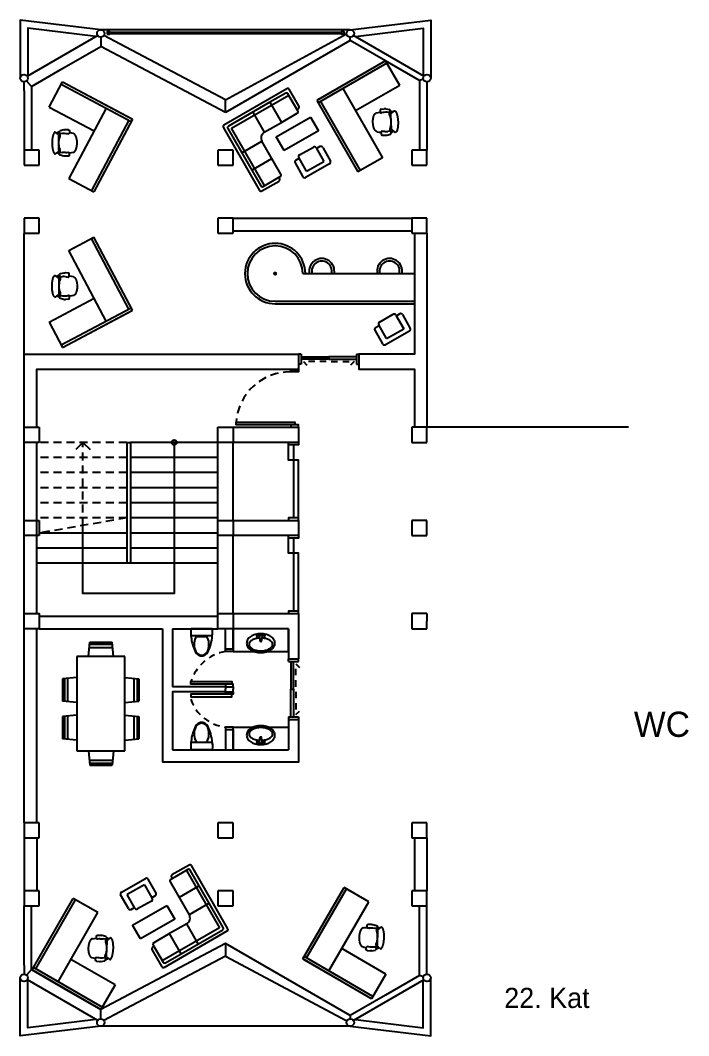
# Model space of a CAD drawing. Header units: millimetres. Extents: x -602 to 362, y 19021 to 19826.
# Drawn here: x -65.87 to -52.6, y 19646.81 to 19666.97 of the extents above; entities that cross this region are included whole.
import ezdxf

# ---------------------------------------------------------------- set-up
doc = ezdxf.new("R2010")
doc.units = ezdxf.units.MM
doc.linetypes.add('HIDDEN', pattern=[9.525, 6.35, -3.175])
for name, color, linetype in [('Duvar', 8, 'Continuous'), ('Kapı', 5, 'Continuous'), ('SectionCutEdges', 1, 'Continuous'), ('TAŞIYICI', 8, 'Continuous'), ('Tefriş', 254, 'Continuous')]:
    doc.layers.add(name, color=color, linetype=linetype)

# ---------------------------------------------------------------- blocks, each defined once
blk = doc.blocks.new('Çekirdek')
for points in [[(-4.017, 19655.187), (-4.017, 19655.587)], [(-3.867, 19655.187), (-3.867, 19655.587)], [(-4.017, 19654.437), (-4.017, 19654.387)], [(-4.017, 19654.337), (-4.017, 19654.387)], [(-3.867, 19654.437), (-3.867, 19654.387)], [(-3.867, 19654.337), (-3.867, 19654.387)], [(-4.017, 19653.587), (-4.017, 19653.187)], [(-3.867, 19653.587), (-3.867, 19653.187)]]:
    blk.add_lwpolyline(points)
at = {"layer": 'Duvar'}
for p, q in [((-2.717, 19660.737), (-2.567, 19660.737)), ((-2.717, 19659.587), (-2.567, 19659.587)), ((-5.979, 19659.287), (-5.979, 19656.887)), ((-5.979, 19659.287), (-5.904, 19659.287)), ((-5.904, 19659.287), (-5.904, 19656.887)), ((-4.017, 19655.187), (-3.867, 19655.187)), ((-4.017, 19654.437), (-3.867, 19654.437)), ((-4.017, 19654.337), (-3.867, 19654.337)), ((-4.017, 19653.587), (-3.867, 19653.587))]:
    blk.add_line(p, q, dxfattribs=at)
at = {"layer": 'Duvar', "linetype": 'HIDDEN', "ltscale": 0.025}
for p, q in [((-6.848, 19657.637), (-6.848, 19659.287)), ((-5.979, 19657.787), (-7.717, 19657.487))]:
    blk.add_line(p, q, dxfattribs=at)
at = {"layer": 'Duvar'}
for points in [[(-7.767, 19651.737), (-8.017, 19651.737), (-8.017, 19663.437)], [(-8.017, 19661.037), (-2.567, 19661.037), (-2.567, 19660.737), (-7.767, 19660.737), (-7.767, 19659.587)], [(-2.717, 19659.637), (-3.806, 19659.637), (-3.806, 19659.687), (-2.642, 19659.687), (-2.642, 19659.637)], [(-4.167, 19655.887), (-4.167, 19659.587)], [(-3.867, 19659.587), (-2.567, 19659.587), (-2.567, 19659.287), (-3.869, 19659.287), (-3.869, 19657.737), (-2.567, 19657.737), (-2.567, 19657.437), (-3.869, 19657.437), (-3.869, 19655.887), (-2.567, 19655.887), (-2.567, 19655.587)], [(-7.767, 19659.287), (-7.767, 19655.887)], [(-6.848, 19659.287), (-6.99, 19659.146)], [(-5.036, 19659.287), (-5.036, 19656.287), (-6.848, 19656.287), (-6.848, 19656.287), (-6.848, 19657.637)], [(-4.167, 19659.287), (-5.904, 19659.287)], [(-4.167, 19658.987), (-5.904, 19658.987)], [(-4.167, 19658.687), (-5.904, 19658.687)], [(-4.167, 19658.387), (-5.904, 19658.387)], [(-4.167, 19658.087), (-5.904, 19658.087)], [(-4.167, 19657.787), (-5.904, 19657.787)], [(-5.979, 19657.487), (-7.717, 19657.487)], [(-4.167, 19657.487), (-5.904, 19657.487)], [(-5.979, 19657.187), (-7.767, 19657.187)], [(-4.167, 19657.187), (-5.904, 19657.187)], [(-5.979, 19656.887), (-7.767, 19656.887)], [(-5.904, 19656.887), (-5.979, 19656.887)], [(-4.167, 19656.887), (-5.904, 19656.887)], [(-7.717, 19655.837), (-4.169, 19655.837)], [(-7.767, 19655.587), (-7.767, 19651.737)], [(-7.717, 19655.587), (-5.267, 19655.587)], [(-5.267, 19655.587), (-5.267, 19652.937)], [(-5.067, 19655.587), (-5.067, 19654.437)], [(-5.067, 19655.587), (-4.169, 19655.587)], [(-2.767, 19655.587), (-4.169, 19655.587)], [(-2.767, 19655.587), (-2.767, 19654.987)], [(-2.567, 19655.587), (-2.567, 19654.987)], [(-4.017, 19654.437), (-5.067, 19654.437)], [(-4.017, 19654.337), (-5.067, 19654.337), (-5.067, 19653.187)], [(-2.767, 19653.787), (-2.767, 19653.187)], [(-2.567, 19653.787), (-2.567, 19653.187)], [(-2.567, 19653.187), (-2.567, 19652.937), (-5.267, 19652.937)], [(-5.067, 19653.187), (-2.767, 19653.187)]]:
    blk.add_lwpolyline(points, dxfattribs=at)
at = {"layer": 'Duvar', "linetype": 'HIDDEN', "ltscale": 0.025}
for points in [[(-5.979, 19659.287), (-7.717, 19659.287)], [(-5.979, 19658.987), (-7.767, 19658.987)], [(-5.979, 19658.687), (-7.767, 19658.687)], [(-5.979, 19658.387), (-7.767, 19658.387)], [(-5.979, 19658.087), (-7.767, 19658.087)], [(-5.979, 19657.787), (-7.767, 19657.787)]]:
    blk.add_lwpolyline(points, dxfattribs=at)
at = {"layer": 'Duvar', "linetype": 'HIDDEN'}
blk.add_lwpolyline([(-6.848, 19659.287), (-6.707, 19659.146)], dxfattribs=at)
at = {"layer": 'Duvar'}
blk.add_circle((-5.036, 19659.287), 0.05, dxfattribs=at)
at = {"layer": 'Duvar', "linetype": 'HIDDEN', "ltscale": 0.025}
blk.add_arc((-2.736, 19659.615), 1.072, 88.9836, 176.1457, dxfattribs=at)
at = {"layer": 'Kapı'}
for points in [[(-2.567, 19660.737), (-2.567, 19660.687), (-2.717, 19660.687), (-2.717, 19660.737)], [(-2.567, 19659.587), (-2.567, 19659.637), (-2.717, 19659.637), (-2.717, 19659.587)], [(-2.567, 19659.287), (-2.567, 19659.237), (-2.767, 19659.237), (-2.767, 19659.287)], [(-2.667, 19659.237), (-2.667, 19658.937), (-2.767, 19658.937), (-2.767, 19659.237)], [(-2.567, 19657.787), (-2.567, 19658.937), (-2.667, 19658.937), (-2.667, 19657.787)], [(-2.567, 19657.737), (-2.567, 19657.787), (-2.767, 19657.787), (-2.767, 19657.737)], [(-2.567, 19657.437), (-2.567, 19657.387), (-2.767, 19657.387), (-2.767, 19657.437)], [(-2.667, 19657.387), (-2.667, 19657.087), (-2.767, 19657.087), (-2.767, 19657.387)], [(-2.567, 19655.937), (-2.567, 19657.087), (-2.667, 19657.087), (-2.667, 19655.937)], [(-2.567, 19655.887), (-2.567, 19655.937), (-2.767, 19655.937), (-2.767, 19655.887)], [(-3.867, 19655.187), (-3.867, 19655.137), (-4.017, 19655.137), (-4.017, 19655.187)], [(-2.767, 19654.987), (-2.567, 19654.987)], [(-2.767, 19654.937), (-2.767, 19654.987)], [(-2.567, 19654.937), (-2.567, 19654.987)], [(-2.767, 19654.937), (-2.567, 19654.937)], [(-2.717, 19654.937), (-2.717, 19654.387), (-2.667, 19654.387), (-2.667, 19654.937)], [(-4.006, 19654.487), (-4.706, 19654.487), (-4.706, 19654.537), (-3.892, 19654.537), (-3.892, 19654.487)], [(-3.867, 19654.437), (-3.867, 19654.487), (-4.017, 19654.487), (-4.017, 19654.437)], [(-2.717, 19653.837), (-2.717, 19654.387), (-2.667, 19654.387), (-2.667, 19653.837)], [(-4.006, 19654.287), (-4.706, 19654.287), (-4.706, 19654.237), (-3.892, 19654.237), (-3.892, 19654.287)], [(-3.867, 19654.337), (-3.867, 19654.287), (-4.017, 19654.287), (-4.017, 19654.337)], [(-2.767, 19653.837), (-2.567, 19653.837)], [(-2.767, 19653.837), (-2.767, 19653.787)], [(-2.767, 19653.787), (-2.567, 19653.787)], [(-2.567, 19653.837), (-2.567, 19653.787)], [(-3.867, 19653.587), (-3.867, 19653.637), (-4.017, 19653.637), (-4.017, 19653.587)]]:
    blk.add_lwpolyline(points, dxfattribs=at)
at = {"layer": 'Kapı', "linetype": 'HIDDEN', "ltscale": 0.02}
for points in [[(-2.621, 19654.437), (-2.621, 19654.891), (-2.55, 19654.821)], [(-2.621, 19654.338), (-2.621, 19653.884), (-2.55, 19653.954)]]:
    blk.add_lwpolyline(points, dxfattribs=at)
for centre, radius, start, end in [((-3.867, 19654.27), 0.88, 99.7932, 162.3205), ((-3.927, 19654.456), 0.824, 199.0532, 263.736)]:
    blk.add_arc(centre, radius, start, end, dxfattribs=at)
at = {"layer": 'SectionCutEdges'}
for p, q in [((-8.017, 19659.287), (-8.017, 19659.587)), ((-8.017, 19659.587), (-7.717, 19659.587)), ((-7.717, 19659.587), (-7.717, 19659.287)), ((-4.167, 19659.587), (-3.867, 19659.587)), ((-4.167, 19659.587), (-3.867, 19659.587)), ((-4.167, 19659.287), (-4.167, 19659.587)), ((-3.867, 19659.587), (-3.867, 19659.287)), ((-3.867, 19659.587), (-3.867, 19659.287)), ((-7.717, 19659.287), (-8.017, 19659.287)), ((-3.867, 19659.287), (-4.167, 19659.287)), ((-3.867, 19659.287), (-4.167, 19659.287)), ((-8.017, 19657.437), (-8.017, 19657.737)), ((-8.017, 19657.737), (-7.717, 19657.737)), ((-7.717, 19657.737), (-7.717, 19657.437)), ((-4.167, 19657.737), (-3.867, 19657.737)), ((-4.167, 19657.437), (-4.167, 19657.737)), ((-4.167, 19657.737), (-3.867, 19657.737)), ((-4.167, 19657.437), (-4.167, 19657.737)), ((-3.867, 19657.737), (-3.867, 19657.437)), ((-3.867, 19657.737), (-3.867, 19657.437)), ((-7.717, 19657.437), (-8.017, 19657.437)), ((-3.867, 19657.437), (-4.167, 19657.437)), ((-3.867, 19657.437), (-4.167, 19657.437)), ((-4.167, 19655.887), (-3.867, 19655.887)), ((-4.167, 19655.587), (-4.167, 19655.887)), ((-4.167, 19655.887), (-3.867, 19655.887)), ((-4.167, 19655.587), (-4.167, 19655.887)), ((-3.867, 19655.887), (-3.867, 19655.587)), ((-3.867, 19655.887), (-3.867, 19655.587))]:
    blk.add_line(p, q, dxfattribs=at)
blk.add_lwpolyline([(-8.017, 19655.887), (-7.717, 19655.887), (-7.717, 19655.587), (-8.017, 19655.587)], close=True, dxfattribs=at)
at = {"layer": 'Tefriş'}
for p, q in [((-4.282, 19655.587), (-4.702, 19655.587)), ((-4.277, 19655.54), (-4.282, 19655.587)), ((-4.293, 19655.445), (-4.691, 19655.445)), ((-4.594, 19655.436), (-4.39, 19655.436)), ((-4.293, 19655.445), (-4.282, 19655.443)), ((-4.282, 19655.443), (-4.277, 19655.49)), ((-4.277, 19655.49), (-4.277, 19655.54)), ((-3.344, 19655.44), (-3.333, 19655.353)), ((-3.29, 19655.44), (-3.301, 19655.353)), ((-3.344, 19653.335), (-3.333, 19653.422)), ((-3.29, 19653.335), (-3.301, 19653.422)), ((-4.282, 19653.187), (-4.702, 19653.187)), ((-4.293, 19653.33), (-4.691, 19653.33)), ((-4.594, 19653.339), (-4.39, 19653.339)), ((-4.293, 19653.33), (-4.282, 19653.331)), ((-4.282, 19653.331), (-4.277, 19653.285)), ((-4.277, 19653.235), (-4.282, 19653.187)), ((-4.277, 19653.285), (-4.277, 19653.235))]:
    blk.add_line(p, q, dxfattribs=at)
for points in [[(-3.867, 19655.587), (-3.867, 19655.137), (-3.457, 19655.137)], [(-3.177, 19655.137), (-2.767, 19655.137), (-2.767, 19655.587)], [(-3.867, 19653.187), (-3.867, 19653.637), (-3.457, 19653.637)], [(-3.177, 19653.637), (-2.767, 19653.637), (-2.767, 19653.187)]]:
    blk.add_lwpolyline(points, dxfattribs=at)
for centre in [(-3.373, 19655.441), (-3.261, 19655.441), (-3.373, 19653.334), (-3.261, 19653.334)]:
    blk.add_circle(centre, 0.0244, dxfattribs=at)
for centre, radius, start, end in [((-4.267, 19655.515), 0.44, 170.5377, 187.7399), ((-4.161, 19655.504), 0.546, 182.1851, 188.8848), ((-4.677, 19655.474), 0.032, 214.7073, 244.7492), ((-3.765, 19655.533), 0.942, 186.8522, 203.4891), ((-4.328, 19655.277), 0.311, 149.1276, 200.0898), ((-4.656, 19655.277), 0.311, 339.9102, 30.8724), ((-5.118, 19655.511), 0.841, 335.1445, 358.1585), ((-3.397, 19655.255), 0.214, 123.6901, 148.1465), ((-3.348, 19655.182), 0.301, 105.4371, 123.6901), ((-3.351, 19655.121), 0.277, 102.6081, 118.369), ((-3.317, 19655.068), 0.42, 90, 105.4371), ((-3.317, 19654.97), 0.432, 92.9466, 102.6081), ((-3.317, 19655.44), 0.0271, 0, 180), ((-3.317, 19655.068), 0.42, 74.5629, 90), ((-3.317, 19654.97), 0.432, 77.3919, 87.0534), ((-3.283, 19655.121), 0.277, 61.631, 77.3919), ((-3.285, 19655.182), 0.301, 56.3099, 74.5629), ((-3.237, 19655.255), 0.214, 31.8535, 56.3099), ((-4.47, 19655.21), 0.155, 194.7786, 226.8543), ((-4.514, 19655.21), 0.155, 313.1457, 345.2214), ((-3.47, 19655.3), 0.127, 148.1465, 180), ((-3.47, 19655.3), 0.127, 180, 211.8535), ((-3.397, 19655.346), 0.214, 211.8535, 236.3099), ((-3.479, 19655.276), 0.0715, 142.5096, 180), ((-3.479, 19655.276), 0.0715, 180, 217.4904), ((-3.402, 19655.216), 0.169, 118.369, 142.5096), ((-3.402, 19655.335), 0.169, 217.4904, 241.631), ((-3.348, 19655.418), 0.301, 236.3099, 254.5629), ((-3.351, 19655.43), 0.277, 241.631, 257.3919), ((-3.317, 19655.353), 0.0161, 180, 0), ((-3.283, 19655.43), 0.277, 282.6081, 298.369), ((-3.285, 19655.418), 0.301, 285.4371, 303.6901), ((-3.232, 19655.216), 0.169, 37.4904, 61.631), ((-3.232, 19655.335), 0.169, 298.369, 322.5096), ((-3.237, 19655.346), 0.214, 303.6901, 328.1465), ((-3.154, 19655.276), 0.0715, 0, 37.4904), ((-3.154, 19655.276), 0.0715, 322.5096, 0), ((-3.163, 19655.3), 0.127, 0, 31.8535), ((-3.163, 19655.3), 0.127, 328.1465, 0), ((-4.48, 19655.203), 0.155, 197.2477, 249.5476), ((-4.492, 19655.186), 0.122, 226.8543, 313.1457), ((-4.492, 19655.172), 0.122, 249.5476, 290.4524), ((-4.503, 19655.203), 0.155, 290.4524, 342.7523), ((-3.317, 19655.533), 0.42, 254.5629, 270), ((-3.317, 19655.581), 0.432, 257.3919, 270), ((-3.317, 19655.581), 0.432, 270, 282.6081), ((-3.317, 19655.533), 0.42, 270, 285.4371), ((-3.765, 19653.242), 0.942, 156.5109, 173.1478), ((-4.328, 19653.498), 0.311, 159.9102, 210.8724), ((-4.48, 19653.572), 0.155, 110.4524, 162.7523), ((-4.47, 19653.565), 0.155, 133.1457, 165.2214), ((-4.492, 19653.589), 0.122, 46.8543, 133.1457), ((-4.492, 19653.603), 0.122, 69.5476, 110.4524), ((-4.503, 19653.572), 0.155, 17.2477, 69.5476), ((-4.514, 19653.565), 0.155, 14.7786, 46.8543), ((-4.656, 19653.498), 0.311, 329.1276, 20.0898), ((-5.118, 19653.264), 0.841, 1.8415, 24.8555), ((-3.397, 19653.429), 0.214, 123.6901, 148.1465), ((-3.402, 19653.44), 0.169, 118.369, 142.5096), ((-3.348, 19653.357), 0.301, 105.4371, 123.6901), ((-3.351, 19653.345), 0.277, 102.6081, 118.369), ((-3.317, 19653.242), 0.42, 90, 105.4371), ((-3.317, 19653.194), 0.432, 90, 102.6081), ((-3.317, 19653.242), 0.42, 74.5629, 90), ((-3.317, 19653.194), 0.432, 77.3919, 90), ((-3.283, 19653.345), 0.277, 61.631, 77.3919), ((-3.285, 19653.357), 0.301, 56.3099, 74.5629), ((-3.232, 19653.44), 0.169, 37.4904, 61.631), ((-3.237, 19653.429), 0.214, 31.8535, 56.3099), ((-4.161, 19653.271), 0.546, 171.1152, 177.8149), ((-3.47, 19653.475), 0.127, 148.1465, 180), ((-3.47, 19653.475), 0.127, 180, 211.8535), ((-3.397, 19653.52), 0.214, 211.8535, 236.3099), ((-3.479, 19653.499), 0.0715, 142.5096, 180), ((-3.479, 19653.499), 0.0715, 180, 217.4904), ((-3.402, 19653.559), 0.169, 217.4904, 241.631), ((-3.351, 19653.654), 0.277, 241.631, 257.3919), ((-3.317, 19653.805), 0.432, 257.3919, 267.0534), ((-3.317, 19653.422), 0.0161, 0, 180), ((-3.317, 19653.805), 0.432, 272.9466, 282.6081), ((-3.283, 19653.654), 0.277, 282.6081, 298.369), ((-3.232, 19653.559), 0.169, 298.369, 322.5096), ((-3.237, 19653.52), 0.214, 303.6901, 328.1465), ((-3.154, 19653.499), 0.0715, 0, 37.4904), ((-3.154, 19653.499), 0.0715, 322.5096, 0), ((-3.163, 19653.475), 0.127, 0, 31.8535), ((-3.163, 19653.475), 0.127, 328.1465, 0), ((-4.267, 19653.26), 0.44, 172.2601, 189.4623), ((-4.677, 19653.301), 0.032, 115.2508, 145.2927), ((-3.348, 19653.593), 0.301, 236.3099, 254.5629), ((-3.317, 19653.707), 0.42, 254.5629, 270), ((-3.317, 19653.335), 0.0271, 180, 0), ((-3.317, 19653.707), 0.42, 270, 285.4371), ((-3.285, 19653.593), 0.301, 285.4371, 303.6901)]:
    blk.add_arc(centre, radius, start, end, dxfattribs=at)
at = {"layer": 'Kapı', "insert": (4.092, 19653.941), "char_height": 0.5, "attachment_point": 1}
blk.add_mtext_dynamic_manual_height_columns('{\\fEvogria|b0|i0|c162|p2;WC}', width=2.09358, gutter_width=1, heights=[0], dxfattribs=at)
blk = doc.blocks.new('AP00XXXX$0$A$C53421247-flat-2')
at = {"color": 0}
for p, q in [((-0.283, 0.732), (-0.279, 0.735)), ((-0.279, 0.735), (-0.274, 0.739)), ((-0.274, 0.739), (-0.27, 0.742)), ((-0.27, 0.742), (-0.266, 0.744)), ((-0.266, 0.744), (-0.262, 0.746)), ((-0.262, 0.746), (-0.259, 0.749)), ((-0.259, 0.749), (-0.254, 0.75)), ((-0.254, 0.75), (-0.251, 0.752)), ((-0.251, 0.752), (-0.247, 0.753)), ((-0.247, 0.753), (-0.244, 0.754)), ((-0.244, 0.754), (-0.24, 0.755)), ((-0.24, 0.755), (-0.238, 0.755)), ((-0.238, 0.755), (-0.234, 0.755)), ((-0.234, 0.755), (-0.231, 0.755)), ((-0.231, 0.755), (-0.229, 0.755)), ((-0.229, 0.755), (-0.226, 0.754)), ((-0.226, 0.754), (-0.223, 0.753)), ((-0.183, 0.665), (-0.221, 0.75)), ((-0.445, 0.485), (-0.442, 0.493)), ((-0.442, 0.493), (-0.438, 0.501)), ((-0.438, 0.501), (-0.435, 0.509)), ((-0.435, 0.509), (-0.431, 0.518)), ((-0.431, 0.518), (-0.427, 0.526)), ((-0.427, 0.526), (-0.423, 0.535)), ((-0.423, 0.535), (-0.419, 0.543)), ((-0.419, 0.543), (-0.415, 0.551)), ((-0.415, 0.551), (-0.411, 0.559)), ((-0.411, 0.559), (-0.406, 0.567)), ((-0.406, 0.567), (-0.402, 0.575)), ((-0.402, 0.575), (-0.397, 0.583)), ((-0.397, 0.583), (-0.393, 0.591)), ((-0.393, 0.591), (-0.388, 0.599)), ((-0.388, 0.599), (-0.383, 0.607)), ((-0.383, 0.607), (-0.379, 0.615)), ((-0.379, 0.615), (-0.374, 0.622)), ((-0.374, 0.622), (-0.369, 0.629)), ((-0.369, 0.629), (-0.364, 0.637)), ((-0.364, 0.637), (-0.36, 0.644)), ((-0.36, 0.644), (-0.354, 0.651)), ((-0.354, 0.651), (-0.35, 0.658)), ((-0.35, 0.658), (-0.345, 0.664)), ((-0.183, 0.639), (-0.35, 0.324)), ((-0.345, 0.664), (-0.34, 0.671)), ((-0.34, 0.671), (-0.335, 0.677)), ((-0.335, 0.677), (-0.33, 0.683)), ((-0.33, 0.683), (-0.325, 0.689)), ((-0.325, 0.689), (-0.321, 0.695)), ((-0.321, 0.695), (-0.315, 0.7)), ((-0.315, 0.7), (-0.311, 0.706)), ((-0.311, 0.706), (-0.306, 0.71)), ((-0.306, 0.71), (-0.301, 0.716)), ((-0.301, 0.716), (-0.297, 0.72)), ((-0.297, 0.72), (-0.292, 0.724)), ((-0.292, 0.724), (-0.287, 0.728)), ((-0.287, 0.728), (-0.283, 0.732)), ((-0.259, 0.493), (-0.28, 0.456)), ((-0.229, 0.542), (-0.259, 0.493)), ((-0.214, 0.562), (-0.229, 0.542)), ((-0.189, 0.587), (-0.214, 0.562)), ((-0.191, 0.711), (-0.2, 0.703)), ((-0.196, 0.614), (-0.174, 0.603)), ((-0.158, 0.712), (-0.191, 0.711)), ((-0.167, 0.61), (-0.189, 0.587)), ((-0.187, 0.676), (-0.186, 0.682)), ((-0.186, 0.682), (-0.179, 0.691)), ((-0.18, 0.652), (-0.183, 0.665)), ((-0.183, 0.639), (-0.18, 0.652)), ((-0.157, 0.622), (-0.183, 0.639)), ((-0.179, 0.691), (-0.155, 0.697)), ((-0.157, 0.622), (-0.167, 0.61)), ((-0.148, 0.71), (-0.158, 0.712)), ((-0.149, 0.638), (-0.157, 0.622)), ((-0.155, 0.697), (-0.14, 0.692)), ((-0.143, 0.659), (-0.149, 0.638)), ((-0.133, 0.705), (-0.148, 0.71)), ((-0.142, 0.662), (-0.143, 0.659)), ((-0.136, 0.666), (-0.142, 0.662)), ((-0.128, 0.715), (-0.139, 0.693)), ((-0.124, 0.659), (-0.081, 0.644)), ((-0.015, 0.705), (-0.101, 0.727)), ((-0.014, 0.607), (0.009, 0.591)), ((0.011, 0.591), (0.035, 0.571)), ((0.084, 0.653), (0.022, 0.69)), ((0.114, 0.546), (0.069, 0.577)), ((0.07, 0.579), (0.093, 0.622)), ((0.148, 0.518), (0.114, 0.546)), ((0.148, 0.518), (0.15, 0.517)), ((0.15, 0.517), (0.151, 0.516)), ((0.151, 0.516), (0.153, 0.514)), ((0.153, 0.514), (0.154, 0.512)), ((0.154, 0.512), (0.156, 0.51)), ((0.156, 0.51), (0.157, 0.509)), ((0.157, 0.509), (0.159, 0.507)), ((0.159, 0.507), (0.16, 0.505)), ((0.16, 0.505), (0.161, 0.503)), ((0.161, 0.503), (0.162, 0.502)), ((0.162, 0.502), (0.163, 0.499)), ((0.163, 0.499), (0.165, 0.497)), ((0.165, 0.497), (0.165, 0.494)), ((0.165, 0.494), (0.166, 0.492)), ((0.166, 0.492), (0.167, 0.49)), ((0.167, 0.49), (0.168, 0.487)), ((-0.483, 0.343), (-0.482, 0.349)), ((-0.483, 0.338), (-0.483, 0.343)), ((-0.483, 0.333), (-0.483, 0.338)), ((-0.482, 0.328), (-0.483, 0.333)), ((-0.482, 0.354), (-0.481, 0.361)), ((-0.482, 0.349), (-0.482, 0.354)), ((-0.482, 0.323), (-0.482, 0.328)), ((-0.482, 0.32), (-0.482, 0.323)), ((-0.481, 0.315), (-0.482, 0.32)), ((-0.481, 0.366), (-0.48, 0.373)), ((-0.481, 0.361), (-0.481, 0.366)), ((-0.48, 0.311), (-0.481, 0.315)), ((-0.48, 0.373), (-0.478, 0.379)), ((-0.479, 0.307), (-0.48, 0.311)), ((-0.478, 0.304), (-0.479, 0.307)), ((-0.478, 0.379), (-0.477, 0.386)), ((-0.477, 0.301), (-0.478, 0.304)), ((-0.477, 0.386), (-0.475, 0.393)), ((-0.475, 0.298), (-0.477, 0.301)), ((-0.475, 0.393), (-0.474, 0.4)), ((-0.473, 0.296), (-0.475, 0.298)), ((-0.474, 0.4), (-0.472, 0.407)), ((-0.471, 0.294), (-0.473, 0.296)), ((-0.472, 0.407), (-0.47, 0.414)), ((-0.469, 0.292), (-0.471, 0.294)), ((-0.47, 0.414), (-0.468, 0.421)), ((-0.468, 0.421), (-0.465, 0.429)), ((-0.465, 0.429), (-0.463, 0.437)), ((-0.37, 0.307), (-0.465, 0.291)), ((-0.463, 0.437), (-0.46, 0.445)), ((-0.46, 0.445), (-0.458, 0.453)), ((-0.458, 0.453), (-0.455, 0.46)), ((-0.455, 0.46), (-0.452, 0.469)), ((-0.452, 0.469), (-0.448, 0.477)), ((-0.448, 0.477), (-0.445, 0.485)), ((-0.413, 0.285), (-0.411, 0.3)), ((-0.394, 0.257), (-0.413, 0.285)), ((-0.375, 0.242), (-0.394, 0.257)), ((-0.386, 0.301), (-0.391, 0.289)), ((-0.391, 0.289), (-0.38, 0.266)), ((-0.38, 0.305), (-0.386, 0.301)), ((-0.38, 0.266), (-0.366, 0.258)), ((-0.368, 0.255), (-0.38, 0.233)), ((-0.357, 0.312), (-0.37, 0.307)), ((-0.35, 0.324), (-0.357, 0.312)), ((-0.319, 0.31), (-0.35, 0.324)), ((-0.342, 0.275), (-0.344, 0.267)), ((-0.341, 0.277), (-0.342, 0.275)), ((-0.329, 0.294), (-0.341, 0.277)), ((-0.34, 0.266), (-0.295, 0.233)), ((-0.337, 0.348), (-0.315, 0.335)), ((-0.321, 0.305), (-0.329, 0.294)), ((-0.318, 0.312), (-0.321, 0.305)), ((-0.316, 0.328), (-0.318, 0.312)), ((-0.303, 0.394), (-0.316, 0.328)), ((-0.3, 0.402), (-0.303, 0.394)), ((-0.28, 0.456), (-0.3, 0.402)), ((0.106, 0.247), (0.104, 0.244)), ((0.109, 0.252), (0.106, 0.247)), ((0.111, 0.257), (0.109, 0.252)), ((0.114, 0.26), (0.111, 0.257)), ((0.116, 0.265), (0.114, 0.26)), ((0.119, 0.269), (0.116, 0.265)), ((0.121, 0.273), (0.119, 0.269)), ((0.123, 0.277), (0.121, 0.273)), ((0.125, 0.282), (0.123, 0.277)), ((0.127, 0.286), (0.125, 0.282)), ((0.13, 0.291), (0.127, 0.286)), ((0.132, 0.296), (0.13, 0.291)), ((0.134, 0.3), (0.132, 0.296)), ((0.136, 0.304), (0.134, 0.3)), ((0.138, 0.309), (0.136, 0.304)), ((0.14, 0.313), (0.138, 0.309)), ((0.141, 0.318), (0.14, 0.313)), ((0.144, 0.322), (0.141, 0.318)), ((0.145, 0.327), (0.144, 0.322)), ((0.147, 0.331), (0.145, 0.327)), ((0.149, 0.335), (0.147, 0.331)), ((0.15, 0.34), (0.149, 0.335)), ((0.152, 0.344), (0.15, 0.34)), ((0.153, 0.349), (0.152, 0.344)), ((0.155, 0.353), (0.153, 0.349)), ((0.157, 0.358), (0.155, 0.353)), ((0.158, 0.362), (0.157, 0.358)), ((0.159, 0.366), (0.158, 0.362)), ((0.16, 0.371), (0.159, 0.366)), ((0.162, 0.375), (0.16, 0.371)), ((0.163, 0.379), (0.162, 0.375)), ((0.164, 0.384), (0.163, 0.379)), ((0.165, 0.388), (0.164, 0.384)), ((0.166, 0.392), (0.165, 0.388)), ((0.167, 0.396), (0.166, 0.392)), ((0.169, 0.405), (0.167, 0.4)), ((0.167, 0.4), (0.167, 0.396)), ((0.168, 0.487), (0.169, 0.484)), ((0.169, 0.484), (0.169, 0.481)), ((0.169, 0.481), (0.17, 0.478)), ((0.17, 0.416), (0.169, 0.412)), ((0.169, 0.412), (0.169, 0.409)), ((0.169, 0.409), (0.169, 0.405)), ((0.17, 0.478), (0.17, 0.476)), ((0.17, 0.476), (0.171, 0.473)), ((0.171, 0.42), (0.17, 0.416)), ((0.171, 0.473), (0.171, 0.47)), ((0.171, 0.47), (0.172, 0.467)), ((0.172, 0.428), (0.171, 0.424)), ((0.171, 0.424), (0.171, 0.42)), ((0.172, 0.467), (0.172, 0.463)), ((0.172, 0.463), (0.172, 0.46)), ((0.172, 0.46), (0.173, 0.457)), ((0.173, 0.454), (0.172, 0.45)), ((0.172, 0.45), (0.172, 0.447)), ((0.172, 0.447), (0.173, 0.443)), ((0.173, 0.443), (0.172, 0.439)), ((0.172, 0.439), (0.172, 0.436)), ((0.172, 0.436), (0.172, 0.432)), ((0.172, 0.432), (0.172, 0.428)), ((0.173, 0.457), (0.173, 0.454)), ((-0.308, 0.145), (-0.375, 0.204)), ((-0.206, 0.095), (-0.274, 0.123)), ((-0.227, 0.2), (-0.201, 0.189)), ((-0.199, 0.189), (-0.168, 0.179)), ((-0.176, 0.105), (-0.154, 0.146)), ((-0.103, 0.13), (-0.153, 0.149)), ((-0.062, 0.119), (-0.103, 0.13)), ((-0.06, 0.118), (-0.062, 0.119)), ((-0.058, 0.117), (-0.06, 0.118)), ((-0.056, 0.117), (-0.058, 0.117)), ((-0.054, 0.117), (-0.056, 0.117)), ((-0.051, 0.116), (-0.054, 0.117)), ((-0.049, 0.116), (-0.051, 0.116)), ((-0.048, 0.116), (-0.049, 0.116)), ((-0.045, 0.116), (-0.048, 0.116)), ((-0.043, 0.116), (-0.045, 0.116)), ((-0.04, 0.116), (-0.043, 0.116)), ((-0.038, 0.117), (-0.04, 0.116)), ((-0.035, 0.117), (-0.038, 0.117)), ((-0.033, 0.117), (-0.035, 0.117)), ((-0.031, 0.118), (-0.033, 0.117)), ((-0.028, 0.119), (-0.031, 0.118)), ((-0.025, 0.119), (-0.028, 0.119)), ((-0.023, 0.12), (-0.025, 0.119)), ((-0.02, 0.121), (-0.023, 0.12)), ((-0.018, 0.123), (-0.02, 0.121)), ((-0.015, 0.124), (-0.018, 0.123)), ((-0.012, 0.125), (-0.015, 0.124)), ((-0.009, 0.126), (-0.012, 0.125)), ((-0.007, 0.128), (-0.009, 0.126)), ((-0.004, 0.129), (-0.007, 0.128)), ((-0.001, 0.131), (-0.004, 0.129)), ((0.002, 0.133), (-0.001, 0.131)), ((0.005, 0.134), (0.002, 0.133)), ((0.008, 0.136), (0.005, 0.134)), ((0.01, 0.138), (0.008, 0.136)), ((0.013, 0.14), (0.01, 0.138)), ((0.016, 0.142), (0.013, 0.14)), ((0.019, 0.144), (0.016, 0.142)), ((0.022, 0.147), (0.019, 0.144)), ((0.024, 0.149), (0.022, 0.147)), ((0.027, 0.151), (0.024, 0.149)), ((0.03, 0.154), (0.027, 0.151)), ((0.033, 0.157), (0.03, 0.154)), ((0.036, 0.159), (0.033, 0.157)), ((0.04, 0.162), (0.036, 0.159)), ((0.043, 0.165), (0.04, 0.162)), ((0.045, 0.168), (0.043, 0.165)), ((0.048, 0.171), (0.045, 0.168)), ((0.051, 0.174), (0.048, 0.171)), ((0.054, 0.177), (0.051, 0.174)), ((0.057, 0.181), (0.054, 0.177)), ((0.06, 0.183), (0.057, 0.181)), ((0.062, 0.187), (0.06, 0.183)), ((0.066, 0.19), (0.062, 0.187)), ((0.068, 0.194), (0.066, 0.19)), ((0.071, 0.197), (0.068, 0.194)), ((0.074, 0.201), (0.071, 0.197)), ((0.076, 0.204), (0.074, 0.201)), ((0.079, 0.209), (0.076, 0.204)), ((0.082, 0.212), (0.079, 0.209)), ((0.085, 0.216), (0.082, 0.212)), ((0.088, 0.22), (0.085, 0.216)), ((0.091, 0.223), (0.088, 0.22)), ((0.094, 0.228), (0.091, 0.223)), ((0.096, 0.232), (0.094, 0.228)), ((0.099, 0.236), (0.096, 0.232)), ((0.101, 0.239), (0.099, 0.236)), ((0.104, 0.244), (0.101, 0.239))]:
    blk.add_line(p, q, dxfattribs=at)
for centre, radius, start, end in [((-0.226, 0.747), 0.00587, 24.1637, 63.0231), ((-0.119, 0.681), 0.0235, 151.1162, 235.1431), ((-0.119, 0.681), 0.0235, 235.1431, 256.7996), ((-0.107, 0.704), 0.0235, 75.8107, 151.1162), ((-0.204, 0.345), 0.324, 54.1745, 67.7214), ((-0.05, 0.568), 0.141, 59.4825, 75.8107), ((-0.004, 0.572), 0.0235, 51.1082, 56.248), ((0.049, 0.59), 0.0235, 231.1082, 332.4182), ((0.072, 0.633), 0.0235, 332.4182, 59.4825), ((-0.465, 0.297), 0.00587, 230.3011, 279.9373), ((-0.348, 0.244), 0.0235, 72.284, 151.0859), ((-0.359, 0.222), 0.0235, 151.0859, 229.3263), ((-0.216, 0.251), 0.141, 229.0257, 245.3538), ((-0.12, 0.505), 0.324, 237.1149, 250.6618), ((-0.197, 0.116), 0.0235, 246.0859, 332.4182), ((-0.192, 0.211), 0.0235, 248.5883, 253.7281), ((-0.175, 0.157), 0.0235, 332.4182, 70.7438)]:
    blk.add_arc(centre, radius, start, end, dxfattribs=at)

msp = doc.modelspace()

# ---------------------------------------------------------------- linework, layer by layer
msp.add_line((-53.79877, 19658.88749), (-57.79877, 19658.88749))
at = {"layer": 'Duvar'}
for points in [[(-61.64877, 19663.03749), (-58.09877, 19663.03749)], [(-61.64545, 19662.78738), (-58.09545, 19662.78738)], [(-58.04877, 19662.73749), (-58.04877, 19660.33749), (-59.14877, 19660.33749), (-59.14877, 19660.03749), (-58.04877, 19660.03749), (-58.04877, 19658.88749)], [(-57.79877, 19662.73749), (-57.79877, 19658.88749)], [(-65.79877, 19650.73749), (-65.79877, 19649.68749)], [(-65.54877, 19650.73749), (-65.54877, 19649.68749)], [(-58.04877, 19650.73749), (-58.04877, 19649.68749)], [(-57.79877, 19650.73749), (-57.79877, 19649.68749)]]:
    msp.add_lwpolyline(points, dxfattribs=at)
at = {"layer": 'Kapı'}
for points in [[(-60.34877, 19660.33749), (-60.34877, 19660.13749)], [(-60.29877, 19660.33749), (-60.34877, 19660.33749)], [(-60.29877, 19660.33749), (-60.29877, 19660.13749)], [(-60.29877, 19660.28749), (-59.74877, 19660.28749), (-59.74877, 19660.23749), (-60.29877, 19660.23749)], [(-59.19877, 19660.28749), (-59.74877, 19660.28749), (-59.74877, 19660.23749), (-59.19877, 19660.23749)], [(-59.19877, 19660.33749), (-59.19877, 19660.13749)], [(-59.19877, 19660.33749), (-59.14877, 19660.33749)], [(-59.14877, 19660.33749), (-59.14877, 19660.13749)], [(-60.29877, 19660.13749), (-60.34877, 19660.13749)], [(-59.19877, 19660.13749), (-59.14877, 19660.13749)]]:
    msp.add_lwpolyline(points, dxfattribs=at)
at = {"layer": 'Kapı', "linetype": 'HIDDEN', "ltscale": 0.02}
for points in [[(-59.79811, 19660.1917), (-60.25275, 19660.1917), (-60.18204, 19660.12099)], [(-59.69944, 19660.1917), (-59.2448, 19660.1917), (-59.31551, 19660.12099)]]:
    msp.add_lwpolyline(points, dxfattribs=at)
at = {"layer": 'SectionCutEdges'}
for p, q in [((-64.3369, 19666.6616), (-65.73382, 19665.85509)), ((-63.88967, 19666.49238), (-64.21318, 19666.66374)), ((-61.79877, 19665.38482), (-59.39654, 19666.69917)), ((-57.86357, 19665.85535), (-59.25697, 19666.6673)), ((-64.27577, 19666.63006), (-64.27577, 19666.44689)), ((-61.79877, 19665.38482), (-63.88967, 19666.49238)), ((-59.32178, 19666.56492), (-61.79877, 19665.13482)), ((-59.32178, 19666.56492), (-59.32119, 19666.63006)), ((-58.62312, 19666.16155), (-59.32178, 19666.56492)), ((-65.00449, 19666.02616), (-64.27577, 19666.44689)), ((-61.79877, 19665.13482), (-64.27577, 19666.44689)), ((-57.94877, 19665.77222), (-58.62312, 19666.16155)), ((-65.64877, 19665.65419), (-65.00449, 19666.02616)), ((-65.79877, 19665.56759), (-65.79877, 19665.74259)), ((-65.64877, 19665.65419), (-65.64877, 19664.38749)), ((-57.87056, 19665.79587), (-57.94877, 19665.77222)), ((-57.94877, 19665.77222), (-57.94877, 19664.38749)), ((-57.79877, 19665.74259), (-57.79877, 19665.68561)), ((-57.79877, 19665.68561), (-57.79877, 19664.38749)), ((-65.79877, 19665.56759), (-65.79877, 19664.38749)), ((-61.79877, 19665.13482), (-61.79877, 19665.38482)), ((-65.49877, 19664.38749), (-65.79877, 19664.38749)), ((-65.79877, 19664.38749), (-65.79877, 19664.08749)), ((-65.49877, 19664.08749), (-65.49877, 19664.38749)), ((-61.64877, 19664.38749), (-61.94877, 19664.38749)), ((-61.94877, 19664.38749), (-61.94877, 19664.08749)), ((-61.64877, 19664.08749), (-61.64877, 19664.38749)), ((-57.79877, 19664.38749), (-58.09877, 19664.38749)), ((-58.09877, 19664.38749), (-58.09877, 19664.08749)), ((-57.79877, 19664.08749), (-57.79877, 19664.38749)), ((-65.79877, 19664.08749), (-65.49877, 19664.08749)), ((-61.94877, 19664.08749), (-61.64877, 19664.08749)), ((-58.09877, 19664.08749), (-57.79877, 19664.08749)), ((-65.79877, 19663.03749), (-65.79877, 19662.73749)), ((-65.49877, 19663.03749), (-65.79877, 19663.03749)), ((-65.49877, 19662.73749), (-65.49877, 19663.03749)), ((-61.64877, 19663.03749), (-61.94877, 19663.03749)), ((-61.94877, 19663.03749), (-61.94877, 19662.73749)), ((-61.64877, 19662.73749), (-61.64877, 19663.03749)), ((-57.79877, 19663.03749), (-58.09877, 19663.03749)), ((-58.09877, 19663.03749), (-58.09877, 19662.73749)), ((-57.79877, 19662.73749), (-57.79877, 19663.03749)), ((-65.79877, 19662.73749), (-65.49877, 19662.73749)), ((-61.94877, 19662.73749), (-61.64877, 19662.73749)), ((-58.09877, 19662.73749), (-57.79877, 19662.73749)), ((-57.79877, 19658.88749), (-58.09877, 19658.88749)), ((-58.09877, 19658.88749), (-58.09877, 19658.58749)), ((-57.79877, 19658.73749), (-57.79877, 19658.88749)), ((-57.79877, 19658.58749), (-57.79877, 19658.73749)), ((-58.09877, 19658.58749), (-57.79877, 19658.58749)), ((-57.79877, 19657.03749), (-58.09877, 19657.03749)), ((-58.09877, 19657.03749), (-58.09877, 19656.73749)), ((-57.79877, 19656.73749), (-57.79877, 19657.03749)), ((-58.09877, 19656.73749), (-57.79877, 19656.73749)), ((-57.79877, 19655.18749), (-58.09877, 19655.18749)), ((-58.09877, 19655.18749), (-58.09877, 19654.88749)), ((-57.79877, 19655.18749), (-57.79877, 19655.03749)), ((-57.79877, 19654.88749), (-57.79877, 19655.03749)), ((-58.09877, 19654.88749), (-57.79877, 19654.88749)), ((-65.79877, 19651.03749), (-65.79877, 19650.73749)), ((-65.49877, 19651.03749), (-65.79877, 19651.03749)), ((-65.49877, 19650.73749), (-65.49877, 19651.03749)), ((-61.64877, 19651.03749), (-61.94877, 19651.03749)), ((-61.94877, 19651.03749), (-61.94877, 19650.73749)), ((-61.64877, 19650.73749), (-61.64877, 19651.03749)), ((-57.79877, 19651.03749), (-58.09877, 19651.03749)), ((-58.09877, 19651.03749), (-58.09877, 19650.73749)), ((-57.79877, 19650.73749), (-57.79877, 19651.03749)), ((-65.79877, 19650.73749), (-65.49877, 19650.73749)), ((-61.94877, 19650.73749), (-61.64877, 19650.73749)), ((-58.09877, 19650.73749), (-57.79877, 19650.73749)), ((-65.79877, 19649.68749), (-65.79877, 19649.38749)), ((-65.49877, 19649.68749), (-65.79877, 19649.68749)), ((-65.49877, 19649.38749), (-65.49877, 19649.68749)), ((-61.64877, 19649.68749), (-61.94877, 19649.68749)), ((-61.94877, 19649.68749), (-61.94877, 19649.38749)), ((-61.64877, 19649.38749), (-61.64877, 19649.68749)), ((-57.79877, 19649.68749), (-58.09877, 19649.68749)), ((-58.09877, 19649.68749), (-58.09877, 19649.38749)), ((-57.79877, 19649.38749), (-57.79877, 19649.68749)), ((-65.79877, 19648.2074), (-65.79877, 19649.38749)), ((-65.79877, 19649.38749), (-65.49877, 19649.38749)), ((-65.64877, 19648.12079), (-65.64877, 19649.38749)), ((-61.94877, 19649.38749), (-61.64877, 19649.38749)), ((-58.09877, 19649.38749), (-57.79877, 19649.38749)), ((-57.94877, 19648.00276), (-57.94877, 19649.38749)), ((-57.79877, 19648.08937), (-57.79877, 19649.38749)), ((-61.79877, 19648.64016), (-64.27577, 19647.32809)), ((-59.32178, 19647.21006), (-61.79877, 19648.64016)), ((-61.79877, 19648.64016), (-61.79877, 19648.39016)), ((-61.79877, 19648.39016), (-63.88967, 19647.28261)), ((-61.79877, 19648.39016), (-59.38796, 19647.1052)), ((-65.79877, 19648.2074), (-65.79877, 19648.0324)), ((-65.64877, 19648.12079), (-65.00449, 19647.74882)), ((-64.3369, 19647.11338), (-65.73382, 19647.9199)), ((-57.86357, 19647.91964), (-59.25697, 19647.10769)), ((-57.94877, 19648.00276), (-58.62312, 19647.61343)), ((-57.87056, 19647.97911), (-57.94877, 19648.00276)), ((-57.79877, 19648.0324), (-57.79877, 19648.08937)), ((-65.00449, 19647.74882), (-64.27577, 19647.32809)), ((-58.62312, 19647.61343), (-59.32178, 19647.21006)), ((-64.27577, 19647.14493), (-64.27577, 19647.32809)), ((-63.88967, 19647.28261), (-64.21318, 19647.11124)), ((-59.32178, 19647.21006), (-59.32119, 19647.14492))]:
    msp.add_line(p, q, dxfattribs=at)
for points in [[(-65.64877, 19665.65419), (-65.74805, 19665.76234)], [(-65.64877, 19648.12079), (-65.74805, 19648.01265)]]:
    msp.add_lwpolyline(points, dxfattribs=at)
for centre in [(-64.27577, 19666.70506), (-59.32178, 19666.70506), (-65.79877, 19665.81759), (-57.79877, 19665.81759), (-65.79877, 19647.9574), (-57.79877, 19647.9574), (-64.27577, 19647.06993), (-59.32178, 19647.06993)]:
    msp.add_circle(centre, 0.075, dxfattribs=at)
at = {"layer": 'TAŞIYICI'}
for points in [[(-64.27721, 19666.77995), (-65.87377, 19666.96603), (-65.87377, 19665.82139)], [(-59.32034, 19666.77995), (-57.72377, 19666.96603), (-57.72377, 19665.82139)], [(-64.37128, 19666.64175), (-65.72377, 19666.80895), (-65.72377, 19665.86089)], [(-59.32178, 19666.78006), (-64.27577, 19666.78006)], [(-59.21544, 19666.64309), (-57.87377, 19666.80895), (-57.87377, 19665.86089)], [(-64.27721, 19646.99503), (-65.87377, 19646.80895), (-65.87377, 19647.95359)], [(-64.37128, 19647.13323), (-65.72377, 19646.96603), (-65.72377, 19647.91409)], [(-59.32034, 19646.99503), (-57.72377, 19646.80895), (-57.72377, 19647.95359)], [(-59.21544, 19647.13189), (-57.87377, 19646.96603), (-57.87377, 19647.91409)], [(-59.32178, 19646.99493), (-64.27577, 19646.99493)]]:
    msp.add_lwpolyline(points, dxfattribs=at)
at = {"layer": 'Tefriş'}
for p, q in [((-58.62312, 19666.16155), (-59.98881, 19665.37307)), ((-58.62312, 19666.16155), (-59.96546, 19665.38655)), ((-58.59616, 19666.11485), (-59.96185, 19665.32637)), ((-58.34004, 19665.67124), (-58.62312, 19666.16155)), ((-65.30296, 19665.24357), (-65.03794, 19665.74388)), ((-65.06318, 19665.69622), (-63.66965, 19664.95807)), ((-65.03794, 19665.74388), (-63.66823, 19665.01834)), ((-65.03794, 19665.74388), (-63.64441, 19665.00572)), ((-58.34004, 19665.67124), (-59.21542, 19665.16584)), ((-60.58019, 19665.60899), (-61.83189, 19664.88629)), ((-60.60424, 19665.51924), (-60.91716, 19665.33858)), ((-60.88429, 19665.28166), (-60.54293, 19665.47875)), ((-60.36228, 19665.16586), (-60.55937, 19665.50722)), ((-60.33824, 19665.2556), (-60.53532, 19665.59696)), ((-59.47154, 19665.60945), (-58.67988, 19664.23825)), ((-60.91714, 19665.33856), (-61.74215, 19664.86224)), ((-61.68085, 19664.82177), (-60.88429, 19665.28166)), ((-60.91716, 19665.33858), (-60.68722, 19664.94032)), ((-59.98881, 19665.37307), (-59.17019, 19663.95517)), ((-59.91515, 19665.35333), (-59.12348, 19663.98213)), ((-65.30296, 19665.24357), (-64.40973, 19664.77043)), ((-64.16996, 19665.22308), (-64.91109, 19663.82393)), ((-61.25857, 19665.14148), (-61.02861, 19664.74323)), ((-60.79164, 19664.6527), (-60.10973, 19665.04641)), ((-60.68722, 19664.94032), (-60.3743, 19665.12099)), ((-60.37871, 19665.1943), (-60.35026, 19665.21073)), ((-60.10973, 19665.04641), (-59.95225, 19664.77364)), ((-63.7173, 19664.98331), (-64.45844, 19663.58415)), ((-63.64441, 19665.00572), (-64.41078, 19663.55891)), ((-61.0286, 19664.74323), (-60.68722, 19664.94032)), ((-61.84392, 19664.84142), (-61.12125, 19663.58973)), ((-61.75418, 19664.81737), (-61.09721, 19663.67947)), ((-61.02389, 19663.68387), (-61.68085, 19664.82177)), ((-60.63416, 19664.37994), (-60.79164, 19664.6527)), ((-59.95225, 19664.77364), (-60.63416, 19664.37994)), ((-61.47497, 19664.33377), (-61.07671, 19664.5637)), ((-60.69895, 19663.9094), (-61.07671, 19664.5637)), ((-60.32881, 19664.29653), (-60.05404, 19664.45052)), ((-59.923, 19664.45838), (-59.99173, 19664.41986)), ((-59.8694, 19664.44329), (-59.71567, 19664.16898)), ((-60.18986, 19663.96806), (-60.34391, 19664.24294)), ((-60.18986, 19663.96806), (-60.34391, 19664.24294)), ((-60.00045, 19664.43542), (-59.8464, 19664.16055)), ((-61.27787, 19663.99239), (-60.87959, 19664.22233)), ((-60.41902, 19664.13527), (-60.26529, 19663.86096)), ((-60.40392, 19664.18886), (-60.33519, 19664.22738)), ((-59.73077, 19664.11538), (-60.2117, 19663.84586)), ((-60.18986, 19663.96806), (-59.8464, 19664.16055)), ((-58.67988, 19664.23825), (-59.17019, 19663.95517)), ((-61.05234, 19663.66745), (-60.71097, 19663.86453)), ((-60.72299, 19663.81966), (-60.73942, 19663.84811)), ((-64.91109, 19663.82393), (-64.41078, 19663.55891)), ((-61.07638, 19663.5777), (-60.73502, 19663.77479)), ((-64.91109, 19662.3939), (-64.41078, 19662.65891)), ((-63.7173, 19661.23451), (-64.45844, 19662.63367)), ((-63.64441, 19661.2121), (-64.41078, 19662.65891)), ((-64.16996, 19660.99474), (-64.91109, 19662.3939)), ((-60.2638, 19661.93814), (-58.04877, 19661.93814)), ((-65.30296, 19660.97425), (-64.40973, 19661.4474)), ((-65.06318, 19660.5216), (-63.66965, 19661.25976)), ((-60.8138, 19661.38814), (-58.04877, 19661.38814)), ((-60.8138, 19661.33814), (-58.04877, 19661.33814)), ((-65.03794, 19660.47394), (-63.64441, 19661.2121)), ((-65.03794, 19660.47394), (-63.66823, 19661.19948)), ((-58.74233, 19660.97632), (-58.46756, 19661.13031)), ((-58.41397, 19661.11521), (-58.25992, 19660.84034)), ((-58.33651, 19661.13817), (-58.40525, 19661.09965)), ((-58.28292, 19661.12307), (-58.12919, 19660.84876)), ((-65.30296, 19660.97425), (-65.03794, 19660.47394)), ((-58.83254, 19660.81506), (-58.67881, 19660.54075)), ((-58.81744, 19660.86865), (-58.74871, 19660.90717)), ((-58.60338, 19660.64785), (-58.75743, 19660.92272)), ((-58.60338, 19660.64785), (-58.75743, 19660.92272)), ((-58.60338, 19660.64785), (-58.25992, 19660.84034)), ((-58.14429, 19660.79517), (-58.62522, 19660.52565)), ((-64.517, 19654.33749), (-64.49042, 19654.61874)), ((-64.49385, 19654.58246), (-64.04705, 19654.58246)), ((-64.49042, 19654.61874), (-64.05047, 19654.61874)), ((-64.02389, 19654.33749), (-64.05047, 19654.61874)), ((-64.49996, 19654.5178), (-64.04093, 19654.5178)), ((-63.79877, 19654.33749), (-64.75377, 19654.33749)), ((-64.75377, 19654.33749), (-64.75377, 19652.46158)), ((-63.79877, 19652.46158), (-63.79877, 19654.33749)), ((-64.75377, 19653.9188), (-65.03502, 19653.89222)), ((-65.03502, 19653.89222), (-65.03502, 19653.45227)), ((-64.99875, 19653.89565), (-64.99875, 19653.44884)), ((-64.93408, 19653.90176), (-64.93408, 19653.44273)), ((-63.79877, 19653.9188), (-63.51752, 19653.89222)), ((-63.61846, 19653.90176), (-63.61846, 19653.44273)), ((-63.5538, 19653.89565), (-63.5538, 19653.44884)), ((-63.51752, 19653.89222), (-63.51752, 19653.45227)), ((-64.75377, 19653.42569), (-65.03502, 19653.45227)), ((-63.79877, 19653.42569), (-63.51752, 19653.45227)), ((-64.75377, 19653.1688), (-65.03502, 19653.14222)), ((-63.79877, 19653.1688), (-63.51752, 19653.14222)), ((-65.03502, 19653.14222), (-65.03502, 19652.70227)), ((-64.99875, 19653.14565), (-64.99875, 19652.69884)), ((-64.93408, 19653.15176), (-64.93408, 19652.69273)), ((-63.61846, 19653.15176), (-63.61846, 19652.69273)), ((-63.5538, 19653.14565), (-63.5538, 19652.69884)), ((-63.51752, 19653.14222), (-63.51752, 19652.70227)), ((-64.75377, 19652.67569), (-65.03502, 19652.70227)), ((-63.79877, 19652.67569), (-63.51752, 19652.70227)), ((-64.75377, 19652.46158), (-63.79877, 19652.46158)), ((-64.517, 19652.46158), (-64.49042, 19652.18033)), ((-64.02389, 19652.46158), (-64.05047, 19652.18033)), ((-64.49996, 19652.28127), (-64.04093, 19652.28127)), ((-64.49385, 19652.21661), (-64.04705, 19652.21661)), ((-64.49042, 19652.18033), (-64.05047, 19652.18033)), ((-62.52116, 19650.19728), (-62.86253, 19650.00019)), ((-61.75363, 19648.93356), (-62.47629, 19650.18525)), ((-63.86677, 19649.6596), (-63.38585, 19649.92912)), ((-62.54521, 19650.10754), (-62.88657, 19649.91045)), ((-62.87455, 19649.95532), (-62.85813, 19649.92687)), ((-62.57366, 19650.09111), (-61.91669, 19648.95321)), ((-61.84337, 19648.95761), (-62.50034, 19650.09551)), ((-63.40768, 19649.80692), (-63.75114, 19649.61443)), ((-63.40768, 19649.80692), (-63.25364, 19649.53204)), ((-63.40768, 19649.80692), (-63.25364, 19649.53204)), ((-63.17853, 19649.63971), (-63.33226, 19649.91402)), ((-62.8986, 19649.86558), (-62.52084, 19649.21128)), ((-62.31968, 19649.78259), (-62.71796, 19649.55265)), ((-60.26426, 19648.33156), (-59.44564, 19649.74946)), ((-58.95532, 19649.46638), (-59.44564, 19649.74946)), ((-65.64146, 19648.11657), (-64.82283, 19649.53447)), ((-64.33252, 19649.25139), (-64.82283, 19649.53447)), ((-63.72814, 19649.33169), (-63.88187, 19649.606)), ((-63.5971, 19649.33956), (-63.75114, 19649.61443)), ((-63.19362, 19649.58612), (-63.26235, 19649.5476)), ((-60.1906, 19648.35129), (-59.39893, 19649.72249)), ((-65.56779, 19648.13631), (-64.77613, 19649.50751)), ((-63.67455, 19649.3166), (-63.60582, 19649.35512)), ((-63.6453, 19649.00134), (-62.96339, 19649.39504)), ((-63.26873, 19649.47845), (-63.54351, 19649.32446)), ((-62.96339, 19649.39504), (-62.80591, 19649.12228)), ((-62.12258, 19649.44122), (-62.52084, 19649.21128)), ((-59.74699, 19648.09518), (-58.95532, 19649.46638)), ((-65.12418, 19647.88019), (-64.33252, 19649.25139)), ((-62.80591, 19649.12228), (-63.48782, 19648.72858)), ((-63.48782, 19648.72858), (-63.6453, 19649.00134)), ((-62.56894, 19649.03175), (-62.91032, 19648.83466)), ((-61.91669, 19648.95321), (-62.71325, 19648.49332)), ((-62.33898, 19648.6335), (-62.56894, 19649.03175)), ((-62.91032, 19648.83466), (-63.22324, 19648.654)), ((-63.01735, 19648.16599), (-61.76565, 19648.88869)), ((-62.68039, 19648.4364), (-62.91032, 19648.83466)), ((-62.6804, 19648.43642), (-61.85539, 19648.91274)), ((-63.25931, 19648.51938), (-63.06222, 19648.17802)), ((-63.21884, 19648.58068), (-63.24729, 19648.56425)), ((-63.23526, 19648.60912), (-63.03818, 19648.26776)), ((-58.61549, 19648.03339), (-59.49087, 19648.53879)), ((-63.99269, 19647.8184), (-64.86807, 19648.3238)), ((-62.71325, 19648.49332), (-63.05461, 19648.29623)), ((-62.99331, 19648.25574), (-62.68039, 19648.4364)), ((-58.89857, 19647.54307), (-60.26426, 19648.33156)), ((-58.89857, 19647.54307), (-60.24091, 19648.31807)), ((-58.87161, 19647.58978), (-60.2373, 19648.37826)), ((-64.27577, 19647.32809), (-65.64146, 19648.11657)), ((-64.24881, 19647.37479), (-65.6145, 19648.16327)), ((-58.61549, 19648.03339), (-58.89857, 19647.54307)), ((-63.99269, 19647.8184), (-64.27577, 19647.32809))]:
    msp.add_line(p, q, dxfattribs=at)
for points in [[(-64.15077, 19666.69256), (-64.10077, 19666.69256), (-64.10077, 19666.74256), (-64.15077, 19666.74256)], [(-59.44678, 19666.69256), (-59.49678, 19666.69256), (-59.49678, 19666.74256), (-59.44678, 19666.74256)]]:
    msp.add_lwpolyline(points, close=True, dxfattribs=at)
for points in [[(-64.10077, 19666.73006), (-59.49678, 19666.73006)], [(-64.10077, 19666.70506), (-59.49678, 19666.70506)]]:
    msp.add_lwpolyline(points, dxfattribs=at)
at = {"layer": 'Tefriş', "const_width": 0.04}
msp.add_lwpolyline([(-60.7938, 19661.93814, -1), (-60.8338, 19661.93814, -1)], format="xyb", close=True, dxfattribs=at)
at = {"layer": 'Tefriş'}
for centre, radius, start, end in [((-60.58782, 19665.4908), 0.03285, 30, 120), ((-60.56377, 19665.58054), 0.03285, 30, 120), ((-60.36668, 19665.23917), 0.03285, 300, 30), ((-60.39073, 19665.14943), 0.03285, 300, 30), ((-61.81547, 19664.85784), 0.03285, 120, 210), ((-61.72573, 19664.8338), 0.03285, 120, 210), ((-60.96289, 19664.62941), 0.13142, 120, 210), ((-60.03479, 19664.41618), 0.03937, 29.267309, 119.267309), ((-59.90375, 19664.42404), 0.03937, 29.267309, 119.267309), ((-60.30957, 19664.26219), 0.03937, 119.267309, 209.267309), ((-60.38467, 19664.15452), 0.03937, 119.267309, 209.267309), ((-59.75002, 19664.14973), 0.03937, 299.267309, 29.267309), ((-60.72739, 19663.89298), 0.03285, 300, 30), ((-60.23094, 19663.88021), 0.03937, 209.267309, 299.267309), ((-61.06876, 19663.69589), 0.03285, 210, 300), ((-60.75144, 19663.80324), 0.03285, 300, 30), ((-61.09281, 19663.60615), 0.03285, 210, 300), ((-60.8138, 19661.93814), 0.6, 0, 270), ((-60.8138, 19661.93814), 0.55, 0, 270), ((-59.88679, 19661.98687), 0.25, 348.760096, 191.239904), ((-58.54082, 19661.98687), 0.25, 348.760096, 191.239904), ((-59.88679, 19661.98687), 0.2, 345.898118, 194.101882), ((-58.54082, 19661.98687), 0.2, 345.898118, 194.101882), ((-58.44831, 19661.09596), 0.03937, 29.267309, 119.267309), ((-58.31727, 19661.10382), 0.03937, 29.267309, 119.267309), ((-58.79819, 19660.8343), 0.03937, 119.267309, 209.267309), ((-58.72308, 19660.94197), 0.03937, 119.267309, 209.267309), ((-58.16354, 19660.82951), 0.03937, 299.267309, 29.267309), ((-58.64446, 19660.55999), 0.03937, 209.267309, 299.267309), ((-62.50474, 19650.16883), 0.03285, 30, 120), ((-63.3666, 19649.89477), 0.03937, 29.267309, 119.267309), ((-62.84611, 19649.97174), 0.03285, 120, 210), ((-62.52879, 19650.07909), 0.03285, 30, 120), ((-62.87015, 19649.882), 0.03285, 120, 210), ((-63.84753, 19649.62525), 0.03937, 119.267309, 209.267309), ((-63.28798, 19649.51279), 0.03937, 299.267309, 29.267309), ((-63.21287, 19649.62046), 0.03937, 299.267309, 29.267309), ((-63.6938, 19649.35094), 0.03937, 209.267309, 299.267309), ((-63.56275, 19649.3588), 0.03937, 209.267309, 299.267309), ((-62.63465, 19649.14557), 0.13142, 300, 30), ((-61.87182, 19648.94119), 0.03285, 300, 30), ((-61.78208, 19648.91714), 0.03285, 300, 30), ((-63.23086, 19648.53581), 0.03285, 120, 210), ((-63.20682, 19648.62555), 0.03285, 120, 210), ((-63.03378, 19648.19444), 0.03285, 210, 300), ((-63.00973, 19648.28418), 0.03285, 210, 300)]:
    msp.add_arc(centre, radius, start, end, dxfattribs=at)

# ---------------------------------------------------------------- block references
at = {"layer": 'Duvar'}
msp.add_blockref('Çekirdek', (-57.78193, -0.7), dxfattribs=at)
at = {"layer": 'Tefriş'}
for p, xscale, yscale, zscale, rotation in [((-58.89757, 19665.1858), 0.8250000000000001, 0.8250000000000001, 0.8250000000000001, 209.9999999999452), ((-64.72809, 19664.77878), -0.8250000000000001, 0.8250000000000001, 0.8250000000000001, 152.0898071253117), ((-64.72809, 19661.43904), 0.8250000000000002, 0.8250000000000002, 0.8250000000000002, 27.91019287468833), ((-59.17302, 19648.51882), -0.8250000000000002, 0.8250000000000002, 0.8250000000000001, 329.9999999989964), ((-64.55022, 19648.30384), -0.8250000000000002, 0.8250000000000002, 0.8250000000000002, 329.9999999989964)]:
    msp.add_blockref('AP00XXXX$0$A$C53421247-flat-2', p, dxfattribs=dict(at, xscale=xscale, yscale=yscale, zscale=zscale, rotation=rotation))

# ---------------------------------------------------------------- texts
at = {"insert": (-56.41315, 19647.75914), "char_height": 0.4, "attachment_point": 1}
msp.add_mtext_dynamic_manual_height_columns('\\pt3.2;{\\fEvogria|b0|i0|c162|p2; 22. Kat}', width=4.4847805, gutter_width=0.05, heights=[0], dxfattribs=at)

doc.saveas('drawing.dxf')
